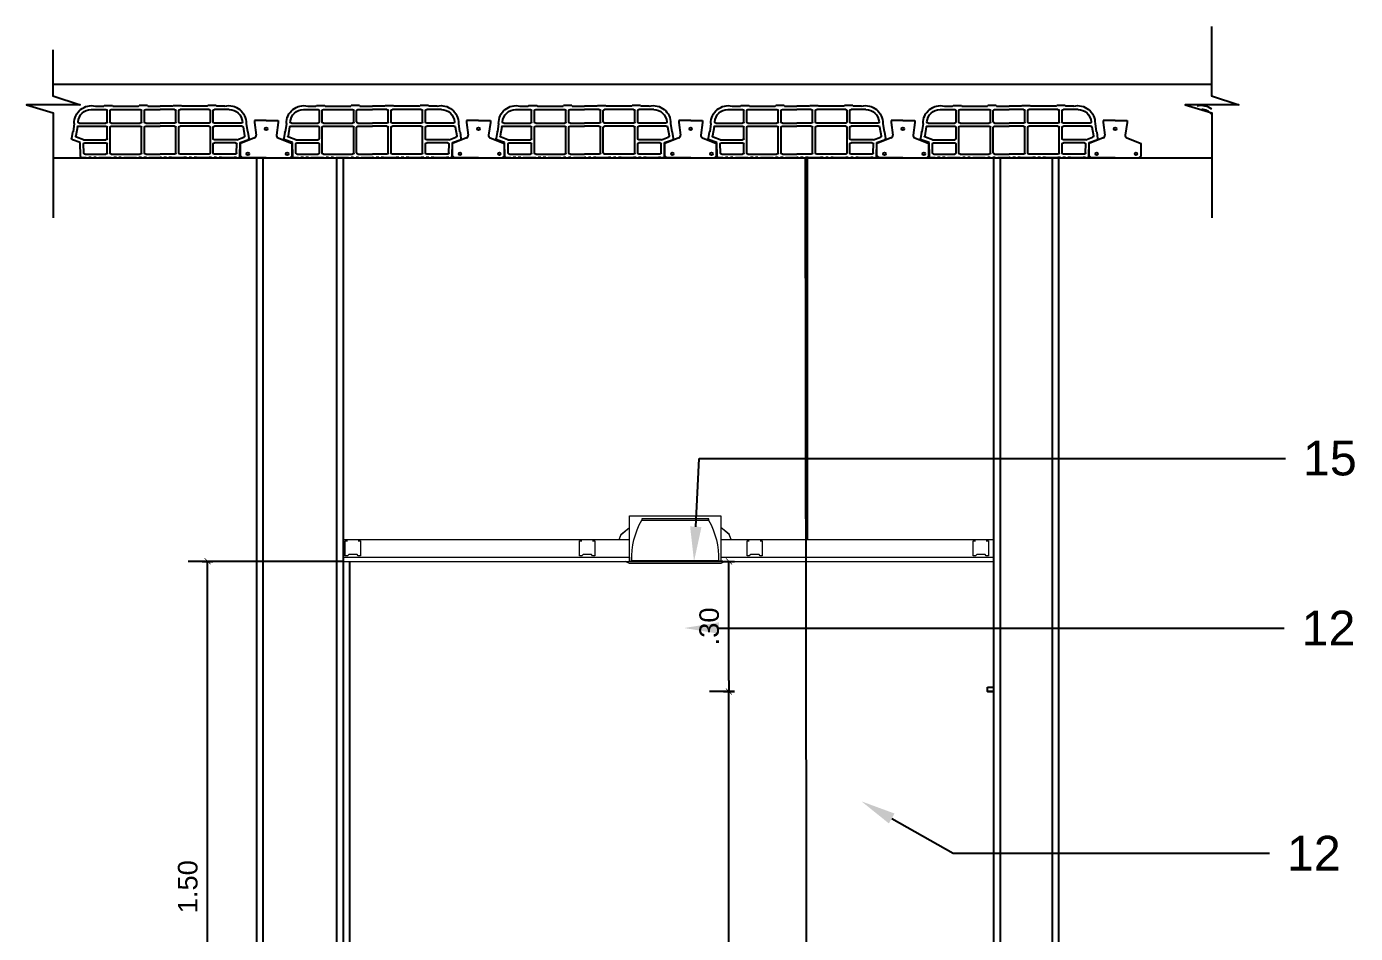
# Model space of a CAD drawing. Header units: metres. Extents: x 198 to 412, y -54 to 17.
# Drawn here: x 264.599 to 267.664, y -6.874 to -4.784 of the extents above; entities that cross this region are included whole.
import ezdxf
from ezdxf import colors
from ezdxf.entities.mleader import LeaderData, LeaderLine
from ezdxf.math import Vec2, Vec3

# ---------------------------------------------------------------- set-up
doc = ezdxf.new("R2010")
doc.units = ezdxf.units.M
doc.header["$LTSCALE"] = 10
for name, color, linetype in [('01', 1, 'Continuous'), ('02', 2, 'Continuous'), ('02-LH ladrillo hueco 02', 1, 'Continuous'), ('1_MUROS', 6, 'Continuous'), ('25-TXT', 2, 'Continuous'), ('A-MUROS', 6, 'Continuous'), ('A-TEXTOS', 2, 'Continuous'), ('Corte t', 2, 'Continuous'), ('Losa rap sapito', 251, 'Continuous'), ('piso', 1, 'Continuous'), ('TCOTA', 1, 'Continuous'), ('TM-REVEST', 252, 'Continuous'), ('TM-REVOQUE', 2, 'Continuous')]:
    doc.layers.add(name, color=color, linetype=linetype)
doc.layers.add('A-Cielorraso', color=1, linetype='Continuous', lineweight=5)
doc.styles.add('ARIAL', font='arial.ttf')
doc.dimstyles.new('ST-COTA-25', dxfattribs={"dimscale": 0.25, "dimtxt": 0.18, "dimasz": 0.1, "dimexe": 0.18, "dimexo": 0.0625, "dimgap": 0.09, "dimtad": 1, "dimzin": 4, "dimdsep": 46, "dimtxsty": 'ARIAL', "dimblk1": 'COTA_N', "dimblk2": 'COTA_N', "dimsah": 1, "dimcen": 0.09, "dimclrd": 8, "dimclre": 8, "dimclrt": 1, "dimadec": 0, "dimazin": 0, "dimtfac": 1, "dimtix": 1, "dimtmove": 0, "dimatfit": 3, "dimldrblk": 'COTA_N', "dimfxl": 0.18, "dimtolj": 1, "dimtzin": 0, "dimarcsym": 0})

# ---------------------------------------------------------------- blocks, each defined once
blk = doc.blocks.new('top II')
for p, q in [((-0.1243, -0.0428), (-0.105, -0.0272)), ((0.1243, -0.0428), (0.105, -0.0272)), ((-0.1294, -0.055), (-0.1243, -0.0428)), ((0.1294, -0.055), (0.1243, -0.0428))]:
    blk.add_line(p, q)
for points in [[(-0.105, 0), (0.105, 0), (0.105, -0.105), (-0.105, -0.105)], [(-0.0771, -0.01), (0.0773, -0.01), (0.0773, -0.0069), (-0.0771, -0.0069)], [(-0.115, -0.105), (0.115, -0.105), (0.105, -0.11), (-0.105, -0.11), (-0.115, -0.105)]]:
    blk.add_lwpolyline(points, close=True)
blk.add_lwpolyline([(0.1, -0.1038), (-0.1, -0.1038, -0.138928), (-0.0771, -0.01), (0.0771, -0.01, -0.138928), (0.1, -0.1038, 52.020742)], format="xyb")
blk = doc.blocks.new('VIGUETA NUEVA')
at = {"layer": '02'}
for p, q in [((852.3054, 1549.6661), (852.2767, 1549.6661)), ((852.2767, 1549.6661), (852.2767, 1549.6611)), ((852.2767, 1549.6611), (852.2809, 1549.6312)), ((852.3054, 1549.6661), (852.3342, 1549.6661)), ((852.3342, 1549.6611), (852.3299, 1549.6312)), ((852.3342, 1549.6661), (852.3342, 1549.6611)), ((852.2769, 1549.6243), (852.2429, 1549.6111)), ((852.3339, 1549.6243), (852.3679, 1549.6111)), ((852.2429, 1549.5811), (852.2429, 1549.6111)), ((852.3679, 1549.5811), (852.3679, 1549.6111)), ((852.2429, 1549.5811), (852.2479, 1549.5761)), ((852.3054, 1549.5761), (852.2479, 1549.5761)), ((852.3054, 1549.5761), (852.3629, 1549.5761)), ((852.3679, 1549.5811), (852.3629, 1549.5761))]:
    blk.add_line(p, q, dxfattribs=at)
for centre, start, end in [((852.2739, 1549.6307), 294.8533, 4.4381), ((852.3369, 1549.6307), 175.5619, 245.1467)]:
    blk.add_arc(centre, 0.00704, start, end, dxfattribs=at)
blk = doc.blocks.new('VIGUETA NUEVA1')
at = {"layer": 'piso'}
for centre in [(0, -0.02), (-0.0444, -0.0805), (0.0504, -0.0805)]:
    blk.add_circle(centre, 0.00324, dxfattribs=at)
at = {"layer": '1_MUROS'}
blk.add_blockref('VIGUETA NUEVA', (-852.3054, -1549.6661), dxfattribs=at)
blk = doc.blocks.new('Losa rap zapito')
at = {"layer": 'Losa rap sapito'}
for p, q in [((283.7711, -291.7719), (283.8051, -291.7719)), ((283.7813, -291.7641), (283.8003, -291.7641)), ((283.8012, -291.7632), (283.8205, -291.7632)), ((283.808, -291.8006), (283.808, -291.7747)), ((283.8147, -291.8006), (283.8147, -291.7747)), ((283.8176, -291.7719), (283.8844, -291.7719)), ((283.8215, -291.7641), (283.8806, -291.7641)), ((283.9008, -291.7632), (283.8815, -291.7632)), ((283.8873, -291.8006), (283.8873, -291.7747)), ((283.8941, -291.8006), (283.8941, -291.7747)), ((283.897, -291.7719), (283.9304, -291.7719)), ((283.9018, -291.7641), (283.9304, -291.7641)), ((283.959, -291.7641), (283.9304, -291.7641)), ((283.9638, -291.7719), (283.9304, -291.7719)), ((283.9599, -291.7632), (283.9792, -291.7632)), ((283.9667, -291.8006), (283.9667, -291.7747)), ((283.9734, -291.8006), (283.9734, -291.7747)), ((284.0431, -291.7719), (283.9763, -291.7719)), ((284.0393, -291.7641), (283.9802, -291.7641)), ((284.0595, -291.7632), (284.0402, -291.7632)), ((284.046, -291.8006), (284.046, -291.7747)), ((284.0527, -291.8006), (284.0527, -291.7747)), ((284.0896, -291.7719), (284.0556, -291.7719)), ((284.0795, -291.7641), (284.0605, -291.7641)), ((283.732, -291.8042), (283.7293, -291.8235)), ((283.7394, -291.8124), (283.7357, -291.8329)), ((283.7422, -291.8103), (283.8051, -291.8103)), ((283.7437, -291.8035), (283.8051, -291.8035)), ((283.7534, -291.8103), (283.8051, -291.8103)), ((283.808, -291.8391), (283.808, -291.8132)), ((283.8147, -291.8721), (283.8147, -291.8132)), ((283.8176, -291.8035), (283.8844, -291.8035)), ((283.8176, -291.8103), (283.8844, -291.8103)), ((283.8873, -291.8721), (283.8873, -291.8132)), ((283.8941, -291.8721), (283.8941, -291.8132)), ((283.897, -291.8035), (283.9304, -291.8035)), ((283.897, -291.8103), (283.9304, -291.8103)), ((283.9638, -291.8035), (283.9304, -291.8035)), ((283.9638, -291.8103), (283.9304, -291.8103)), ((283.9667, -291.8721), (283.9667, -291.8132)), ((283.9734, -291.8721), (283.9734, -291.8132)), ((284.0431, -291.8035), (283.9763, -291.8035)), ((284.0431, -291.8103), (283.9763, -291.8103)), ((284.046, -291.8721), (284.046, -291.8132)), ((284.0527, -291.8391), (284.0527, -291.8132)), ((284.117, -291.8035), (284.0556, -291.8035)), ((284.1186, -291.8103), (284.0556, -291.8103)), ((284.1073, -291.8103), (284.0556, -291.8103)), ((284.1214, -291.8124), (284.125, -291.8329)), ((284.1287, -291.8042), (284.1314, -291.8235)), ((283.7282, -291.8243), (283.7262, -291.8386)), ((283.7459, -291.8484), (283.728, -291.8417)), ((283.7534, -291.842), (283.7376, -291.836)), ((283.7534, -291.842), (283.8051, -291.842)), ((284.1073, -291.842), (284.0556, -291.842)), ((284.1073, -291.842), (284.1232, -291.836)), ((284.1149, -291.8484), (284.1327, -291.8417)), ((284.1325, -291.8243), (284.1346, -291.8386)), ((283.7466, -291.8799), (283.7459, -291.8484)), ((283.7542, -291.8721), (283.7536, -291.851)), ((283.7565, -291.8487), (283.8051, -291.8487)), ((283.7571, -291.8749), (283.8051, -291.8749)), ((283.808, -291.8721), (283.808, -291.8516)), ((283.8176, -291.8749), (283.8844, -291.8749)), ((283.897, -291.8749), (283.9304, -291.8749)), ((283.9638, -291.8749), (283.9304, -291.8749)), ((284.0431, -291.8749), (283.9763, -291.8749)), ((284.0527, -291.8721), (284.0527, -291.8516)), ((284.1043, -291.8487), (284.0556, -291.8487)), ((284.1037, -291.8749), (284.0556, -291.8749)), ((284.1066, -291.8721), (284.1071, -291.851)), ((284.1141, -291.8799), (284.1149, -291.8484)), ((283.7541, -291.8836), (283.7504, -291.8836)), ((283.7541, -291.8836), (283.7516, -291.8836)), ((283.7541, -291.8836), (283.7516, -291.8836)), ((283.7541, -291.8836), (283.7541, -291.8827)), ((283.7541, -291.8827), (283.7598, -291.8827)), ((283.7598, -291.8836), (283.7598, -291.8827)), ((283.7598, -291.8836), (283.7656, -291.8836)), ((283.7714, -291.8827), (283.7656, -291.8827)), ((283.7656, -291.8836), (283.7656, -291.8827)), ((283.7714, -291.8836), (283.7714, -291.8827)), ((283.7714, -291.8836), (283.7772, -291.8836)), ((283.7772, -291.8836), (283.7772, -291.8827)), ((283.783, -291.8827), (283.7772, -291.8827)), ((283.783, -291.8836), (283.783, -291.8827)), ((283.783, -291.8836), (283.7887, -291.8836)), ((283.7887, -291.8836), (283.7887, -291.8827)), ((283.7887, -291.8827), (283.7945, -291.8827)), ((283.7945, -291.8836), (283.7945, -291.8827)), ((283.8003, -291.8836), (283.7945, -291.8836)), ((283.8003, -291.8827), (283.8061, -291.8827)), ((283.8003, -291.8836), (283.8003, -291.8827)), ((283.8061, -291.8836), (283.8061, -291.8827)), ((283.8119, -291.8836), (283.8061, -291.8836)), ((283.8119, -291.8827), (283.8176, -291.8827)), ((283.8119, -291.8836), (283.8119, -291.8827)), ((283.8119, -291.8827), (283.8176, -291.8827)), ((283.8176, -291.8836), (283.8176, -291.8827)), ((283.8176, -291.8836), (283.8234, -291.8836)), ((283.8292, -291.8827), (283.8234, -291.8827)), ((283.8234, -291.8836), (283.8234, -291.8827)), ((283.8292, -291.8836), (283.8292, -291.8827)), ((283.8292, -291.8836), (283.835, -291.8836)), ((283.835, -291.8836), (283.835, -291.8827)), ((283.8408, -291.8827), (283.835, -291.8827)), ((283.8408, -291.8836), (283.8408, -291.8827)), ((283.8408, -291.8836), (283.8465, -291.8836)), ((283.8465, -291.8836), (283.8465, -291.8827)), ((283.8465, -291.8827), (283.8523, -291.8827)), ((283.8523, -291.8836), (283.8523, -291.8827)), ((283.8581, -291.8836), (283.8523, -291.8836)), ((283.8581, -291.8827), (283.8639, -291.8827)), ((283.8581, -291.8836), (283.8581, -291.8827)), ((283.8639, -291.8836), (283.8639, -291.8827)), ((283.8697, -291.8836), (283.8639, -291.8836)), ((283.8697, -291.8827), (283.8755, -291.8827)), ((283.8697, -291.8836), (283.8697, -291.8827)), ((283.8697, -291.8827), (283.8755, -291.8827)), ((283.8755, -291.8836), (283.8755, -291.8827)), ((283.8755, -291.8836), (283.8812, -291.8836)), ((283.887, -291.8827), (283.8812, -291.8827)), ((283.8812, -291.8836), (283.8812, -291.8827)), ((283.887, -291.8836), (283.887, -291.8827)), ((283.887, -291.8836), (283.8928, -291.8836)), ((283.8928, -291.8836), (283.8928, -291.8827)), ((283.8986, -291.8827), (283.8928, -291.8827)), ((283.8986, -291.8836), (283.8986, -291.8827)), ((283.8986, -291.8836), (283.9044, -291.8836)), ((283.9044, -291.8836), (283.9044, -291.8827)), ((283.9044, -291.8827), (283.9101, -291.8827)), ((283.9101, -291.8836), (283.9101, -291.8827)), ((283.9159, -291.8836), (283.9101, -291.8836)), ((283.9159, -291.8827), (283.9217, -291.8827)), ((283.9159, -291.8836), (283.9159, -291.8827)), ((283.9217, -291.8836), (283.9217, -291.8827)), ((283.9275, -291.8836), (283.9217, -291.8836)), ((283.9275, -291.8836), (283.9275, -291.8827)), ((283.9275, -291.8827), (283.9304, -291.8827)), ((283.9333, -291.8827), (283.9304, -291.8827)), ((283.9333, -291.8836), (283.9333, -291.8827)), ((283.9333, -291.8836), (283.939, -291.8836)), ((283.9448, -291.8827), (283.939, -291.8827)), ((283.939, -291.8836), (283.939, -291.8827)), ((283.9448, -291.8836), (283.9448, -291.8827)), ((283.9448, -291.8836), (283.9506, -291.8836)), ((283.9506, -291.8836), (283.9506, -291.8827)), ((283.9564, -291.8827), (283.9506, -291.8827)), ((283.9564, -291.8836), (283.9564, -291.8827)), ((283.9622, -291.8836), (283.9564, -291.8836)), ((283.9622, -291.8836), (283.9622, -291.8827)), ((283.9622, -291.8827), (283.9679, -291.8827)), ((283.9679, -291.8836), (283.9679, -291.8827)), ((283.9737, -291.8836), (283.9679, -291.8836)), ((283.9737, -291.8827), (283.9795, -291.8827)), ((283.9737, -291.8836), (283.9737, -291.8827)), ((283.9795, -291.8836), (283.9795, -291.8827)), ((283.9853, -291.8836), (283.9795, -291.8836)), ((283.9911, -291.8827), (283.9853, -291.8827)), ((283.9853, -291.8836), (283.9853, -291.8827)), ((283.9911, -291.8827), (283.9853, -291.8827)), ((283.9911, -291.8836), (283.9911, -291.8827)), ((283.9911, -291.8836), (283.9968, -291.8836)), ((284.0026, -291.8827), (283.9968, -291.8827)), ((283.9968, -291.8836), (283.9968, -291.8827)), ((284.0026, -291.8836), (284.0026, -291.8827)), ((284.0026, -291.8836), (284.0084, -291.8836)), ((284.0084, -291.8836), (284.0084, -291.8827)), ((284.0142, -291.8827), (284.0084, -291.8827)), ((284.0142, -291.8836), (284.0142, -291.8827)), ((284.02, -291.8836), (284.0142, -291.8836)), ((284.02, -291.8836), (284.02, -291.8827)), ((284.02, -291.8827), (284.0258, -291.8827)), ((284.0258, -291.8836), (284.0258, -291.8827)), ((284.0315, -291.8836), (284.0258, -291.8836)), ((284.0315, -291.8827), (284.0373, -291.8827)), ((284.0315, -291.8836), (284.0315, -291.8827)), ((284.0373, -291.8836), (284.0373, -291.8827)), ((284.0431, -291.8836), (284.0373, -291.8836)), ((284.0489, -291.8827), (284.0431, -291.8827)), ((284.0431, -291.8836), (284.0431, -291.8827)), ((284.0489, -291.8827), (284.0431, -291.8827)), ((284.0489, -291.8836), (284.0489, -291.8827)), ((284.0489, -291.8836), (284.0547, -291.8836)), ((284.0604, -291.8827), (284.0547, -291.8827)), ((284.0547, -291.8836), (284.0547, -291.8827)), ((284.0604, -291.8836), (284.0604, -291.8827)), ((284.0604, -291.8836), (284.0662, -291.8836)), ((284.0662, -291.8836), (284.0662, -291.8827)), ((284.072, -291.8827), (284.0662, -291.8827)), ((284.072, -291.8836), (284.072, -291.8827)), ((284.0778, -291.8836), (284.072, -291.8836)), ((284.0778, -291.8836), (284.0778, -291.8827)), ((284.0778, -291.8827), (284.0836, -291.8827)), ((284.0836, -291.8836), (284.0836, -291.8827)), ((284.0893, -291.8836), (284.0836, -291.8836)), ((284.0893, -291.8827), (284.0951, -291.8827)), ((284.0893, -291.8836), (284.0893, -291.8827)), ((284.0951, -291.8836), (284.0951, -291.8827)), ((284.1009, -291.8836), (284.0951, -291.8836)), ((284.1009, -291.8836), (284.1009, -291.8827)), ((284.1067, -291.8827), (284.1009, -291.8827)), ((284.1067, -291.8836), (284.1067, -291.8827)), ((284.1067, -291.8836), (284.1092, -291.8836)), ((284.1067, -291.8836), (284.1092, -291.8836)), ((284.1067, -291.8836), (284.1103, -291.8836))]:
    blk.add_line(p, q, dxfattribs=at)
for centre, radius, start, end in [((283.7724, -291.8035), 0.0404, 77.2971, 181.0135), ((283.7724, -291.8035), 0.0317, 92.259, 174.7894), ((283.8012, -291.7641), 0.000963, 90, 180), ((283.8051, -291.7747), 0.00289, 0, 90), ((283.8176, -291.7747), 0.00289, 90, 180), ((283.8205, -291.7641), 0.000963, 0, 90), ((283.8815, -291.7641), 0.000963, 90, 180), ((283.8844, -291.7747), 0.00289, 0, 90), ((283.897, -291.7747), 0.00289, 90, 180), ((283.9008, -291.7641), 0.000963, 0, 90), ((283.9599, -291.7641), 0.000963, 90, 180), ((283.9638, -291.7747), 0.00289, 0, 90), ((283.9763, -291.7747), 0.00289, 90, 180), ((283.9792, -291.7641), 0.000963, 0, 90), ((284.0402, -291.7641), 0.000963, 90, 180), ((284.0431, -291.7747), 0.00289, 0, 90), ((284.0556, -291.7747), 0.00289, 90, 180), ((284.0595, -291.7641), 0.000963, 0, 90), ((284.0883, -291.8035), 0.0404, 358.9865, 102.7029), ((284.0883, -291.8035), 0.0317, 5.2106, 87.741), ((283.7422, -291.8132), 0.00289, 90, 165.2593), ((283.7437, -291.8006), 0.00289, 180.2316, 270), ((283.8051, -291.8006), 0.00289, 270, 0), ((283.8051, -291.8132), 0.00289, 0, 90), ((283.8176, -291.8006), 0.00289, 180, 270), ((283.8176, -291.8132), 0.00289, 90, 180), ((283.8844, -291.8006), 0.00289, 270, 0), ((283.8844, -291.8132), 0.00289, 0, 90), ((283.897, -291.8006), 0.00289, 180, 270), ((283.897, -291.8132), 0.00289, 90, 180), ((283.9638, -291.8006), 0.00289, 270, 0), ((283.9638, -291.8132), 0.00289, 0, 90), ((283.9763, -291.8006), 0.00289, 180, 270), ((283.9763, -291.8132), 0.00289, 90, 180), ((284.0431, -291.8006), 0.00289, 270, 0), ((284.0431, -291.8132), 0.00289, 0, 90), ((284.0556, -291.8006), 0.00289, 180, 270), ((284.0556, -291.8132), 0.00289, 90, 180), ((284.117, -291.8006), 0.00289, 270, 359.7684), ((284.1186, -291.8132), 0.00289, 14.7407, 90), ((283.729, -291.839), 0.00289, 171.8699, 249.444), ((283.7292, -291.8244), 0.000963, 81.8699, 171.8699), ((283.7386, -291.8333), 0.00289, 171.8699, 249.444), ((283.8051, -291.8391), 0.00289, 270, 0), ((284.0556, -291.8391), 0.00289, 180, 270), ((284.1222, -291.8333), 0.00289, 290.556, 8.1301), ((284.1316, -291.8244), 0.000963, 8.1301, 98.1301), ((284.1317, -291.839), 0.00289, 290.556, 8.1301), ((283.7565, -291.8516), 0.00289, 90, 168.5947), ((283.7571, -291.8721), 0.00289, 180, 271.41), ((283.8051, -291.8516), 0.00289, 0, 90), ((283.8051, -291.8721), 0.00289, 270, 0), ((283.8176, -291.8721), 0.00289, 180, 270), ((283.8844, -291.8721), 0.00289, 270, 0), ((283.897, -291.8721), 0.00289, 180, 270), ((283.9638, -291.8721), 0.00289, 270, 0), ((283.9763, -291.8721), 0.00289, 180, 270), ((284.0431, -291.8721), 0.00289, 270, 0), ((284.0556, -291.8516), 0.00289, 90, 180), ((284.0556, -291.8721), 0.00289, 180, 270), ((284.1037, -291.8721), 0.00289, 268.59, 0), ((284.1043, -291.8516), 0.00289, 11.4053, 90), ((283.7505, -291.8797), 0.0039, 182.4799, 268.1248), ((284.1102, -291.8797), 0.0039, 271.8752, 357.5201)]:
    blk.add_arc(centre, radius, start, end, dxfattribs=at)
blk = doc.blocks.new('COTA_N')
for p, q in [((-1, 0), (0, 0)), ((0, 0.5), (0, -0.5))]:
    blk.add_line(p, q)
at = {"color": 3, "const_width": 0.065}
blk.add_lwpolyline([(0.14, 0.14), (0.28, 0.28), (0, 0), (-0.14, -0.14), (-0.28, -0.28)], dxfattribs=at)
blk = doc.blocks.new('*D304')
at = {"layer": 'Defpoints', "color": 0, "transparency": 16777216}
for p in [(266.2192, -6.3163), (266.2392, -6.3163, 0), (266.2392, -8.4163)]:
    blk.add_point(p, dxfattribs=at)
at = {"layer": 'TCOTA', "color": 8, "lineweight": -2, "transparency": 16777216}
for p, q in [((266.2236, -6.3163), (266.1742, -6.3163)), ((266.2192, -8.3913), (266.2192, -6.3413)), ((266.2236, -8.4163), (266.1742, -8.4163))]:
    blk.add_line(p, q, dxfattribs=at)
at = {"layer": 'TCOTA', "color": 8, "lineweight": -2, "transparency": 16777216, "xscale": 0.025, "yscale": 0.025, "zscale": 0.025}
for p, rotation in [((266.2192, -6.3163), 90), ((266.2192, -8.4163), 270)]:
    blk.add_blockref('COTA_N', p, dxfattribs=dict(at, rotation=rotation))
at = {"layer": 'TCOTA', "color": 1, "transparency": 16777216, "insert": (266.1737, -7.3663), "char_height": 0.045, "attachment_point": 5, "rotation": 90, "style": 'ARIAL'}
blk.add_mtext('\\A1;2.10', dxfattribs=at)
blk = doc.blocks.new('*D307')
at = {"layer": 'Defpoints', "color": 0, "transparency": 16777216}
for p in [(266.2192, -6.0163), (266.2209, -6.0163, 0), (266.2209, -6.3163, 0)]:
    blk.add_point(p, dxfattribs=at)
at = {"layer": 'TCOTA', "color": 8, "lineweight": -2, "transparency": 16777216}
for p, q in [((266.2053, -6.0163), (266.1742, -6.0163)), ((266.2192, -6.2913), (266.2192, -6.0413)), ((266.2053, -6.3163), (266.1742, -6.3163))]:
    blk.add_line(p, q, dxfattribs=at)
at = {"layer": 'TCOTA', "color": 8, "lineweight": -2, "transparency": 16777216, "xscale": 0.025, "yscale": 0.025, "zscale": 0.025}
for p, rotation in [((266.2192, -6.0163), 90), ((266.2192, -6.3163), 270)]:
    blk.add_blockref('COTA_N', p, dxfattribs=dict(at, rotation=rotation))
at = {"layer": 'TCOTA', "color": 1, "transparency": 16777216, "insert": (266.1737, -6.1663), "char_height": 0.045, "attachment_point": 5, "rotation": 90, "style": 'ARIAL'}
blk.add_mtext('\\A1;.30', dxfattribs=at)
blk = doc.blocks.new('*D448')
at = {"layer": '25-TXT', "color": 8, "lineweight": -2, "transparency": 16777216}
for p, q in [((265.3295, -6.0163), (264.9717, -6.0163)), ((265.0167, -7.4913), (265.0167, -6.0413)), ((265.3295, -7.5163), (264.9717, -7.5163))]:
    blk.add_line(p, q, dxfattribs=at)
at = {"layer": 'Defpoints', "color": 0, "transparency": 16777216}
for p in [(265.0167, -6.0163), (265.3451, -6.0163, 0), (265.3451, -7.5163)]:
    blk.add_point(p, dxfattribs=at)
at = {"layer": '25-TXT', "color": 8, "lineweight": -2, "transparency": 16777216, "xscale": 0.025, "yscale": 0.025, "zscale": 0.025}
for p, rotation in [((265.0167, -6.0163), 90), ((265.0167, -7.5163), 270)]:
    blk.add_blockref('COTA_N', p, dxfattribs=dict(at, rotation=rotation))
at = {"layer": '25-TXT', "color": 1, "transparency": 16777216, "insert": (264.9712, -6.7663), "char_height": 0.045, "attachment_point": 5, "rotation": 90, "style": 'ARIAL'}
blk.add_mtext('\\A1;1.50', dxfattribs=at)

msp = doc.modelspace()

# ---------------------------------------------------------------- linework, layer by layer
at = {"color": 5}
for p, q in [((264.66, -4.9163, 0), (267.3328, -4.9163, 0)), ((264.6606, -5.0863, 0), (267.3328, -5.0863, 0))]:
    msp.add_line(p, q, dxfattribs=at)
at = {"layer": '01'}
for p, q in [((266.8155, -6.3163, 0), (266.8155, -6.3063, 0)), ((266.8155, -6.3063, 0), (266.8301, -6.3063, 0))]:
    msp.add_line(p, q, dxfattribs=at)
at = {"layer": '01', "elevation": 0}
msp.add_lwpolyline([(266.4001, -5.9663), (266.4001, -5.9663), (266.4001, -5.0863)], dxfattribs=at)
at = {"layer": '02'}
msp.add_line((265.3151, -6.0396, 0), (265.3151, -6.0196, 0), dxfattribs=at)
at = {"layer": '02', "color": 3, "elevation": 0}
for points in [[(267.3322, -4.7836), (267.3322, -4.9429), (267.3947, -4.9637), (267.2714, -4.9637), (267.3328, -4.9823), (267.3328, -5.2246)], [(264.66, -4.8372), (264.66, -4.9429), (264.7225, -4.9637), (264.5993, -4.9637), (264.6606, -4.9823), (264.6606, -5.2246)]]:
    msp.add_lwpolyline(points, dxfattribs=at)
at = {"layer": '02-LH ladrillo hueco 02'}
for p, q in [((265.1301, -8.4863, 0), (265.1301, -5.0863, 0)), ((265.3301, -8.4863, 0), (265.3301, -5.0863, 0)), ((266.8451, -8.4863, 0), (266.8451, -5.0863, 0)), ((266.9651, -8.4863, 0), (266.9651, -5.0863, 0))]:
    msp.add_line(p, q, dxfattribs=at)
at = {"layer": '25-TXT', "elevation": 0}
msp.add_lwpolyline([(266.4001, -8.1005), (266.4001, -8.4163), (266.396, -5.0863)], dxfattribs=at)
at = {"layer": 'A-Cielorraso', "linetype": 'Continuous'}
for p, q in [((265.9707, -5.954, 0), (265.9901, -5.9384, 0)), ((265.9707, -5.954, 0), (265.9901, -5.9384, 0)), ((265.9707, -5.954, 0), (265.9901, -5.9384, 0)), ((265.9707, -5.954, 0), (265.9901, -5.9384, 0)), ((265.9707, -5.954, 0), (265.9901, -5.9384, 0)), ((265.9707, -5.954, 0), (265.9901, -5.9384, 0)), ((265.9707, -5.954, 0), (265.9901, -5.9384, 0)), ((265.9707, -5.954, 0), (265.9901, -5.9384, 0)), ((265.9707, -5.954, 0), (265.9901, -5.9384, 0)), ((265.9707, -5.954, 0), (265.9901, -5.9384, 0)), ((265.9707, -5.954, 0), (265.9901, -5.9384, 0)), ((265.9707, -5.954, 0), (265.9901, -5.9384, 0)), ((265.9707, -5.954, 0), (265.9901, -5.9384, 0)), ((265.9707, -5.954, 0), (265.9901, -5.9384, 0)), ((265.9707, -5.954, 0), (265.9901, -5.9384, 0)), ((265.9707, -5.954, 0), (265.9901, -5.9384, 0)), ((266.2194, -5.954, 0), (266.2001, -5.9384, 0)), ((266.2194, -5.954, 0), (266.2001, -5.9384, 0)), ((266.2194, -5.954, 0), (266.2001, -5.9384, 0)), ((266.2194, -5.954, 0), (266.2001, -5.9384, 0)), ((266.2194, -5.954, 0), (266.2001, -5.9384, 0)), ((266.2194, -5.954, 0), (266.2001, -5.9384, 0)), ((266.2194, -5.954, 0), (266.2001, -5.9384, 0)), ((266.2194, -5.954, 0), (266.2001, -5.9384, 0)), ((266.2194, -5.954, 0), (266.2001, -5.9384, 0)), ((266.2194, -5.954, 0), (266.2001, -5.9384, 0)), ((266.2194, -5.954, 0), (266.2001, -5.9384, 0)), ((266.2194, -5.954, 0), (266.2001, -5.9384, 0)), ((266.2194, -5.954, 0), (266.2001, -5.9384, 0)), ((266.2194, -5.954, 0), (266.2001, -5.9384, 0)), ((266.2194, -5.954, 0), (266.2001, -5.9384, 0)), ((266.2194, -5.954, 0), (266.2001, -5.9384, 0)), ((265.3301, -5.9663, 0), (265.9901, -5.9663, 0)), ((265.9657, -5.9663, 0), (265.9707, -5.954, 0)), ((265.9657, -5.9663, 0), (265.9707, -5.954, 0)), ((265.9657, -5.9663, 0), (265.9707, -5.954, 0)), ((265.9657, -5.9663, 0), (265.9707, -5.954, 0)), ((265.9657, -5.9663, 0), (265.9707, -5.954, 0)), ((265.9657, -5.9663, 0), (265.9707, -5.954, 0)), ((265.9657, -5.9663, 0), (265.9707, -5.954, 0)), ((265.9657, -5.9663, 0), (265.9707, -5.954, 0)), ((265.9657, -5.9663, 0), (265.9707, -5.954, 0)), ((265.9657, -5.9663, 0), (265.9707, -5.954, 0)), ((265.9657, -5.9663, 0), (265.9707, -5.954, 0)), ((265.9657, -5.9663, 0), (265.9707, -5.954, 0)), ((265.9657, -5.9663, 0), (265.9707, -5.954, 0)), ((265.9657, -5.9663, 0), (265.9707, -5.954, 0)), ((265.9657, -5.9663, 0), (265.9707, -5.954, 0)), ((265.9657, -5.9663, 0), (265.9707, -5.954, 0)), ((266.2001, -5.9663, 0), (266.8301, -5.9663, 0)), ((266.2245, -5.9663, 0), (266.2194, -5.954, 0)), ((266.2245, -5.9663, 0), (266.2194, -5.954, 0)), ((266.2245, -5.9663, 0), (266.2194, -5.954, 0)), ((266.2245, -5.9663, 0), (266.2194, -5.954, 0)), ((266.2245, -5.9663, 0), (266.2194, -5.954, 0)), ((266.2245, -5.9663, 0), (266.2194, -5.954, 0)), ((266.2245, -5.9663, 0), (266.2194, -5.954, 0)), ((266.2245, -5.9663, 0), (266.2194, -5.954, 0)), ((266.2245, -5.9663, 0), (266.2194, -5.954, 0)), ((266.2245, -5.9663, 0), (266.2194, -5.954, 0)), ((266.2245, -5.9663, 0), (266.2194, -5.954, 0)), ((266.2245, -5.9663, 0), (266.2194, -5.954, 0)), ((266.2245, -5.9663, 0), (266.2194, -5.954, 0)), ((266.2245, -5.9663, 0), (266.2194, -5.954, 0)), ((266.2245, -5.9663, 0), (266.2194, -5.954, 0)), ((266.2245, -5.9663, 0), (266.2194, -5.954, 0))]:
    msp.add_line(p, q, dxfattribs=at)
at = {"layer": 'A-Cielorraso', "color": 2, "linetype": 'Continuous'}
for p, q in [((265.3301, -6.0063, 0), (265.9901, -6.0063, 0)), ((265.9901, -6.0063, 0), (265.9901, -6.0163, 0)), ((266.2001, -6.0063, 0), (266.8301, -6.0063, 0)), ((265.3301, -6.0163, 0), (265.9901, -6.0163, 0)), ((266.2001, -6.0163, 0), (266.8301, -6.0163, 0))]:
    msp.add_line(p, q, dxfattribs=at)
at = {"layer": 'A-Cielorraso', "linetype": 'Continuous', "elevation": 0}
for points in [[(265.9901, -5.9113), (266.2001, -5.9113), (266.2001, -6.0163), (265.9901, -6.0163)], [(265.9901, -5.9113), (266.2001, -5.9113), (266.2001, -6.0163), (265.9901, -6.0163)], [(265.9901, -5.9113), (266.2001, -5.9113), (266.2001, -6.0163), (265.9901, -6.0163)], [(265.9901, -5.9113), (266.2001, -5.9113), (266.2001, -6.0163), (265.9901, -6.0163)], [(265.9901, -5.9113), (266.2001, -5.9113), (266.2001, -6.0163), (265.9901, -6.0163)], [(265.9901, -5.9113), (266.2001, -5.9113), (266.2001, -6.0163), (265.9901, -6.0163)], [(265.9901, -5.9113), (266.2001, -5.9113), (266.2001, -6.0163), (265.9901, -6.0163)], [(265.9901, -5.9113), (266.2001, -5.9113), (266.2001, -6.0163), (265.9901, -6.0163)], [(265.9901, -5.9113), (266.2001, -5.9113), (266.2001, -6.0163), (265.9901, -6.0163)], [(265.9901, -5.9113), (266.2001, -5.9113), (266.2001, -6.0163), (265.9901, -6.0163)], [(265.9901, -5.9113), (266.2001, -5.9113), (266.2001, -6.0163), (265.9901, -6.0163)], [(265.9901, -5.9113), (266.2001, -5.9113), (266.2001, -6.0163), (265.9901, -6.0163)], [(265.9901, -5.9113), (266.2001, -5.9113), (266.2001, -6.0163), (265.9901, -6.0163)], [(265.9901, -5.9113), (266.2001, -5.9113), (266.2001, -6.0163), (265.9901, -6.0163)], [(265.9901, -5.9113), (266.2001, -5.9113), (266.2001, -6.0163), (265.9901, -6.0163)], [(265.9901, -5.9113), (266.2001, -5.9113), (266.2001, -6.0163), (265.9901, -6.0163)], [(266.018, -5.9213), (266.1723, -5.9213), (266.1723, -5.9181), (266.018, -5.9181)], [(266.018, -5.9213), (266.1723, -5.9213), (266.1723, -5.9181), (266.018, -5.9181)], [(266.018, -5.9213), (266.1723, -5.9213), (266.1723, -5.9181), (266.018, -5.9181)], [(266.018, -5.9213), (266.1723, -5.9213), (266.1723, -5.9181), (266.018, -5.9181)], [(266.018, -5.9213), (266.1723, -5.9213), (266.1723, -5.9181), (266.018, -5.9181)], [(266.018, -5.9213), (266.1723, -5.9213), (266.1723, -5.9181), (266.018, -5.9181)], [(266.018, -5.9213), (266.1723, -5.9213), (266.1723, -5.9181), (266.018, -5.9181)], [(266.018, -5.9213), (266.1723, -5.9213), (266.1723, -5.9181), (266.018, -5.9181)], [(266.018, -5.9213), (266.1723, -5.9213), (266.1723, -5.9181), (266.018, -5.9181)], [(266.018, -5.9213), (266.1723, -5.9213), (266.1723, -5.9181), (266.018, -5.9181)], [(266.018, -5.9213), (266.1723, -5.9213), (266.1723, -5.9181), (266.018, -5.9181)], [(266.018, -5.9213), (266.1723, -5.9213), (266.1723, -5.9181), (266.018, -5.9181)], [(266.018, -5.9213), (266.1723, -5.9213), (266.1723, -5.9181), (266.018, -5.9181)], [(266.018, -5.9213), (266.1723, -5.9213), (266.1723, -5.9181), (266.018, -5.9181)], [(266.018, -5.9213), (266.1723, -5.9213), (266.1723, -5.9181), (266.018, -5.9181)], [(266.018, -5.9213), (266.1723, -5.9213), (266.1723, -5.9181), (266.018, -5.9181)], [(265.9801, -6.0163), (266.2101, -6.0163), (266.2001, -6.0213), (265.9901, -6.0213), (265.9801, -6.0163)], [(265.9801, -6.0163), (266.2101, -6.0163), (266.2001, -6.0213), (265.9901, -6.0213), (265.9801, -6.0163)], [(265.9801, -6.0163), (266.2101, -6.0163), (266.2001, -6.0213), (265.9901, -6.0213), (265.9801, -6.0163)], [(265.9801, -6.0163), (266.2101, -6.0163), (266.2001, -6.0213), (265.9901, -6.0213), (265.9801, -6.0163)], [(265.9801, -6.0163), (266.2101, -6.0163), (266.2001, -6.0213), (265.9901, -6.0213), (265.9801, -6.0163)], [(265.9801, -6.0163), (266.2101, -6.0163), (266.2001, -6.0213), (265.9901, -6.0213), (265.9801, -6.0163)], [(265.9801, -6.0163), (266.2101, -6.0163), (266.2001, -6.0213), (265.9901, -6.0213), (265.9801, -6.0163)], [(265.9801, -6.0163), (266.2101, -6.0163), (266.2001, -6.0213), (265.9901, -6.0213), (265.9801, -6.0163)], [(265.9801, -6.0163), (266.2101, -6.0163), (266.2001, -6.0213), (265.9901, -6.0213), (265.9801, -6.0163)], [(265.9801, -6.0163), (266.2101, -6.0163), (266.2001, -6.0213), (265.9901, -6.0213), (265.9801, -6.0163)], [(265.9801, -6.0163), (266.2101, -6.0163), (266.2001, -6.0213), (265.9901, -6.0213), (265.9801, -6.0163)], [(265.9801, -6.0163), (266.2101, -6.0163), (266.2001, -6.0213), (265.9901, -6.0213), (265.9801, -6.0163)], [(265.9801, -6.0163), (266.2101, -6.0163), (266.2001, -6.0213), (265.9901, -6.0213), (265.9801, -6.0163)], [(265.9801, -6.0163), (266.2101, -6.0163), (266.2001, -6.0213), (265.9901, -6.0213), (265.9801, -6.0163)], [(265.9801, -6.0163), (266.2101, -6.0163), (266.2001, -6.0213), (265.9901, -6.0213), (265.9801, -6.0163)], [(265.9801, -6.0163), (266.2101, -6.0163), (266.2001, -6.0213), (265.9901, -6.0213), (265.9801, -6.0163)]]:
    msp.add_lwpolyline(points, close=True, dxfattribs=at)
msp.add_lwpolyline([(266.1951, -6.0151), (265.9951, -6.0151, -0.138928), (266.018, -5.9213), (266.1722, -5.9213, -0.138928), (266.1951, -6.0151, 52.020742)], format="xyb", dxfattribs=at)
msp.add_lwpolyline([(266.1951, -6.0151), (265.9951, -6.0151, -0.138928), (266.018, -5.9213), (266.1722, -5.9213, -0.138928), (266.1951, -6.0151, 52.020742)], format="xyb", dxfattribs=at)
msp.add_lwpolyline([(266.1951, -6.0151), (265.9951, -6.0151, -0.138928), (266.018, -5.9213), (266.1722, -5.9213, -0.138928), (266.1951, -6.0151, 52.020742)], format="xyb", dxfattribs=at)
msp.add_lwpolyline([(266.1951, -6.0151), (265.9951, -6.0151, -0.138928), (266.018, -5.9213), (266.1722, -5.9213, -0.138928), (266.1951, -6.0151, 52.020742)], format="xyb", dxfattribs=at)
msp.add_lwpolyline([(266.1951, -6.0151), (265.9951, -6.0151, -0.138928), (266.018, -5.9213), (266.1722, -5.9213, -0.138928), (266.1951, -6.0151, 52.020742)], format="xyb", dxfattribs=at)
msp.add_lwpolyline([(266.1951, -6.0151), (265.9951, -6.0151, -0.138928), (266.018, -5.9213), (266.1722, -5.9213, -0.138928), (266.1951, -6.0151, 52.020742)], format="xyb", dxfattribs=at)
msp.add_lwpolyline([(266.1951, -6.0151), (265.9951, -6.0151, -0.138928), (266.018, -5.9213), (266.1722, -5.9213, -0.138928), (266.1951, -6.0151, 52.020742)], format="xyb", dxfattribs=at)
msp.add_lwpolyline([(266.1951, -6.0151), (265.9951, -6.0151, -0.138928), (266.018, -5.9213), (266.1722, -5.9213, -0.138928), (266.1951, -6.0151, 52.020742)], format="xyb", dxfattribs=at)
msp.add_lwpolyline([(266.1951, -6.0151), (265.9951, -6.0151, -0.138928), (266.018, -5.9213), (266.1722, -5.9213, -0.138928), (266.1951, -6.0151, 52.020742)], format="xyb", dxfattribs=at)
msp.add_lwpolyline([(266.1951, -6.0151), (265.9951, -6.0151, -0.138928), (266.018, -5.9213), (266.1722, -5.9213, -0.138928), (266.1951, -6.0151, 52.020742)], format="xyb", dxfattribs=at)
msp.add_lwpolyline([(266.1951, -6.0151), (265.9951, -6.0151, -0.138928), (266.018, -5.9213), (266.1722, -5.9213, -0.138928), (266.1951, -6.0151, 52.020742)], format="xyb", dxfattribs=at)
msp.add_lwpolyline([(266.1951, -6.0151), (265.9951, -6.0151, -0.138928), (266.018, -5.9213), (266.1722, -5.9213, -0.138928), (266.1951, -6.0151, 52.020742)], format="xyb", dxfattribs=at)
msp.add_lwpolyline([(266.1951, -6.0151), (265.9951, -6.0151, -0.138928), (266.018, -5.9213), (266.1722, -5.9213, -0.138928), (266.1951, -6.0151, 52.020742)], format="xyb", dxfattribs=at)
msp.add_lwpolyline([(266.1951, -6.0151), (265.9951, -6.0151, -0.138928), (266.018, -5.9213), (266.1722, -5.9213, -0.138928), (266.1951, -6.0151, 52.020742)], format="xyb", dxfattribs=at)
msp.add_lwpolyline([(266.1951, -6.0151), (265.9951, -6.0151, -0.138928), (266.018, -5.9213), (266.1722, -5.9213, -0.138928), (266.1951, -6.0151, 52.020742)], format="xyb", dxfattribs=at)
msp.add_lwpolyline([(266.1951, -6.0151), (265.9951, -6.0151, -0.138928), (266.018, -5.9213), (266.1722, -5.9213, -0.138928), (266.1951, -6.0151, 52.020742)], format="xyb", dxfattribs=at)
for points in [[(265.3643, -5.9688), (265.3693, -5.9688), (265.3693, -6.0038), (265.3643, -6.0038), (265.362, -6.0008), (265.3426, -6.0008), (265.3393, -6.0038), (265.3343, -6.0038), (265.3343, -5.9688), (265.3393, -5.9688)], [(265.9045, -5.9688), (265.9095, -5.9688), (265.9095, -6.0038), (265.9045, -6.0038), (265.9022, -6.0008), (265.8828, -6.0008), (265.8795, -6.0038), (265.8745, -6.0038), (265.8745, -5.9688), (265.8795, -5.9688)], [(266.291, -5.9688), (266.296, -5.9688), (266.296, -6.0038), (266.291, -6.0038), (266.2887, -6.0008), (266.2693, -6.0008), (266.266, -6.0038), (266.261, -6.0038), (266.261, -5.9688), (266.266, -5.9688)], [(266.8125, -5.9688), (266.8175, -5.9688), (266.8175, -6.0038), (266.8125, -6.0038), (266.8102, -6.0008), (266.7908, -6.0008), (266.7875, -6.0038), (266.7825, -6.0038), (266.7825, -5.9688), (266.7875, -5.9688)]]:
    msp.add_lwpolyline(points, dxfattribs=at)
at = {"layer": 'A-MUROS'}
for p, q in [((265.1451, -8.4863, 0), (265.1451, -5.0863, 0)), ((265.3151, -8.4863, 0), (265.3151, -5.0863, 0))]:
    msp.add_line(p, q, dxfattribs=at)
at = {"layer": 'Losa rap sapito'}
for radius, start, end in [(0.0404, 52.4189, 102.7029), (0.0317, 39.0387, 87.741)]:
    msp.add_arc((267.3081, -5.0062, 0), radius, start, end, dxfattribs=at)
at = {"layer": 'TM-REVEST'}
msp.add_lwpolyline([(266.8301, -6.3163), (266.8155, -6.3163), (266.8155, -6.3163), (266.8301, -6.3163)], close=True, dxfattribs=at)
at = {"layer": 'TM-REVOQUE'}
for p, q in [((266.8301, -8.4163, 0), (266.8301, -5.0863, 0)), ((266.9801, -8.4863, 0), (266.9801, -5.0863, 0)), ((265.3451, -8.4163, 0), (265.3451, -6.0163, 0))]:
    msp.add_line(p, q, dxfattribs=at)

# ---------------------------------------------------------------- block references
at = {"layer": 'A-Cielorraso', "linetype": 'Continuous'}
msp.add_blockref('top II', (266.0951, -5.9113, 0), dxfattribs=at)
at = {"layer": 'A-MUROS', "xscale": -1}
for p in [(548.8378, 286.7974, 0), (549.3272, 286.7974, 0), (549.8167, 286.7974, 0), (550.3061, 286.7974, 0), (550.7955, 286.7974, 0)]:
    msp.add_blockref('Losa rap zapito', p, dxfattribs=at)
at = {"layer": 'Corte t', "xscale": 0.9559179682510148, "yscale": 0.9559179682510148, "zscale": 0.9559179682510148}
for p in [(265.152, -5.0002, 0), (265.6414, -5.0002, 0), (266.1309, -5.0002, 0), (266.6203, -5.0002, 0), (267.1097, -5.0002, 0)]:
    msp.add_blockref('VIGUETA NUEVA1', p, dxfattribs=at)

# ---------------------------------------------------------------- dimensions: what is measured, and where the dimension line sits
at = {"layer": '25-TXT'}
dim = msp.add_linear_dim(base=(265.0167, -6.0163), p1=(265.3451, -7.5163), p2=(265.3451, -6.0163, 0), angle=90, dimstyle='ST-COTA-25', dxfattribs=at)
dim.commit()
dim.dimension.update_dxf_attribs({"geometry": '*D448', "text_midpoint": (264.9712, -6.7663)})
at = {"layer": 'TCOTA'}
for base, p1, p2, picture, middle in [((266.2192, -6.0163), (266.2209, -6.3163, 0), (266.2209, -6.0163, 0), '*D307', (266.1737, -6.1663)), ((266.2192, -6.3163), (266.2392, -8.4163), (266.2392, -6.3163, 0), '*D304', (266.1737, -7.3663))]:
    dim = msp.add_linear_dim(base=base, p1=p1, p2=p2, angle=90, dimstyle='ST-COTA-25', dxfattribs=at)
    dim.commit()
    dim.dimension.update_dxf_attribs({"geometry": picture, "text_midpoint": middle})

# ---------------------------------------------------------------- leaders
at = {"layer": 'A-TEXTOS'}
ml = msp.add_multileader_mtext('Standard', dxfattribs=at)
ml.set_content('15', color=256, style='ARIAL')
ml.set_leader_properties(color=1)
ml.build(insert=Vec2(0, 0))
ml.multileader.update_dxf_attribs({"has_text_frame": 1, "dogleg_length": 41.7645, "arrow_head_size": 0.08, "scale": 0.02})
ctx = ml.context
ctx.base_point, ctx.scale, ctx.char_height, ctx.arrow_head_size, ctx.landing_gap_size, ctx.plane_origin = Vec3(267.5028, -5.7789, 0), 0.02, 0.08, 0.08, 0.04, Vec3(265.3956, -5.7589, 0)
notes = []
notes.append((ctx, [(0, (1, 1, 0), (266.1507, -5.7789, 0), (1, 0), 1.3521, [(0, [(266.1386, -6.0163, 0)], 0, [])])]))
ctx.mtext.insert, ctx.mtext.flow_direction = Vec3(267.5428, -5.7382, 0), 5
ml = msp.add_multileader_mtext('Standard', dxfattribs=at)
ml.set_content('12', color=256, style='ARIAL')
ml.set_leader_properties(color=1)
ml.build(insert=Vec2(0, 0))
ml.multileader.update_dxf_attribs({"has_text_frame": 1, "arrow_head_size": 0.08, "scale": 0.02})
ctx = ml.context
ctx.base_point, ctx.scale, ctx.char_height, ctx.arrow_head_size, ctx.landing_gap_size, ctx.plane_origin = Vec3(267.4996, -6.17, 0), 0.02, 0.08, 0.08, 0.04, Vec3(264.7626, -6.17, 0)
notes.append((ctx, [(0, (1, 1, 0), (267.3396, -6.17, 0), (1, 0), 0.16, [(0, [(266.116, -6.17, 0)], 0, [])])]))
ctx.mtext.insert, ctx.mtext.width, ctx.mtext.flow_direction = Vec3(267.5396, -6.13, 0), 0.048722, 5
ml = msp.add_multileader_mtext('Standard', dxfattribs=at)
ml.set_content('12', color=256, style='ARIAL')
ml.set_leader_properties(color=1)
ml.build(insert=Vec2(0, 0))
ml.multileader.update_dxf_attribs({"has_text_frame": 1, "arrow_head_size": 0.08, "scale": 0.02})
ctx = ml.context
ctx.base_point, ctx.scale, ctx.char_height, ctx.arrow_head_size, ctx.landing_gap_size, ctx.plane_origin = Vec3(267.4658, -6.689, 0), 0.02, 0.08, 0.08, 0.04, Vec3(265.8494, -6.689, 0)
notes.append((ctx, [(0, (1, 1, 0), (266.7359, -6.689, 0), (1, 0), 0.7299, [(0, [(266.5248, -6.5696, 0)], 0, [])])]))
ctx.mtext.insert, ctx.mtext.width, ctx.mtext.flow_direction = Vec3(267.5058, -6.649, 0), 0.029468, 5
for ctx, leaders in notes:
    for number, flags, end, landing, length, lines in leaders:
        leader = LeaderData()
        leader.index, (leader.has_last_leader_line, leader.has_dogleg_vector, leader.attachment_direction) = number, flags
        leader.last_leader_point, leader.dogleg_vector, leader.dogleg_length = Vec3(end), Vec3(landing), length
        for number, points, colour, breaks in lines:
            line = LeaderLine()
            line.index, line.vertices, line.color, line.breaks = number, Vec3.list(points), colors.encode_raw_color(colour), breaks
            leader.lines.append(line)
        ctx.leaders.append(leader)

doc.saveas('drawing.dxf')
